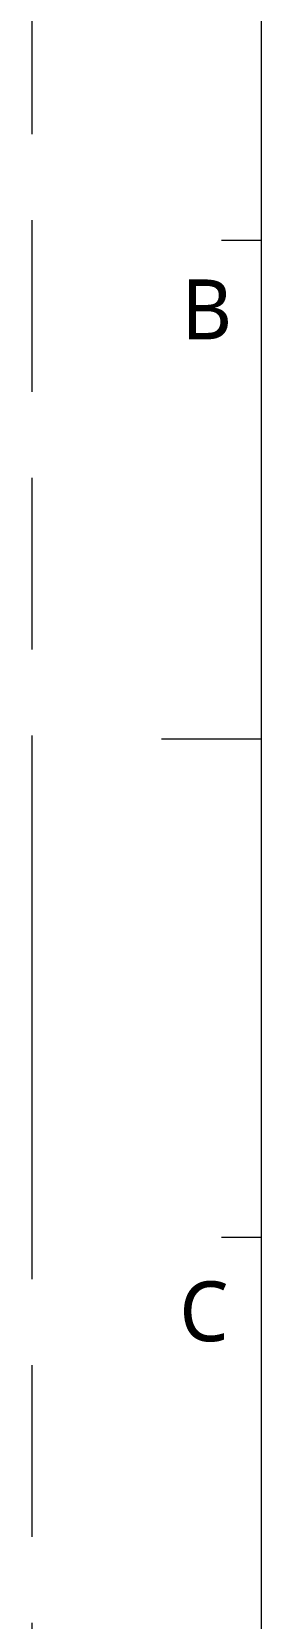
# Model space of a CAD drawing. Extents: x 3811 to 4077, y -444 to -307.
# Drawn here: x 3933.93 to 3937.94, y -398.73 to -371.01 of the extents above; entities that cross this region are included whole.
import ezdxf

# ---------------------------------------------------------------- set-up
doc = ezdxf.new("R2010")
doc.units = 0
doc.linetypes.add('PHANTOM', pattern=[29.5, 9.5, -1.5, 3, -1.5, 3, -1.5, 9.5])
doc.layers.get('0').update_dxf_attribs({"lineweight": 9})
doc.layers.add('0PAPERF', color=2, linetype='PHANTOM', lineweight=9, plot=False)
doc.layers.add('鵬鼎', color=5, linetype='Continuous')
doc.styles.get("Standard").update_dxf_attribs({"font": 'PMingLiU.ttf'})

msp = doc.modelspace()

# ---------------------------------------------------------------- linework, layer by layer
for p, q in [((3937.938, -348.532), (3937.938, -441.545)), ((3937.938, -374.659), (3937.242, -374.659)), ((3937.938, -383.368), (3936.197, -383.368)), ((3937.938, -392.077), (3937.242, -392.077))]:
    msp.add_line(p, q)
at = {"layer": '0PAPERF'}
msp.add_line((3933.932, -343.304), (3933.932, -444.332), dxfattribs=at)

# ---------------------------------------------------------------- texts
at = {"layer": '鵬鼎', "color": 0, "char_height": 1.04509, "width": 1.9713, "attachment_point": 1}
for s, insert in [('{\\fMicrosoft JhengHei|b0|i0|c136|p0;B}', (3936.545, -375.341)), ('{\\fMicrosoft JhengHei|b0|i0|c136|p0;C}', (3936.507, -392.841))]:
    msp.add_mtext(s, dxfattribs=dict(at, insert=insert))

doc.saveas('drawing.dxf')
